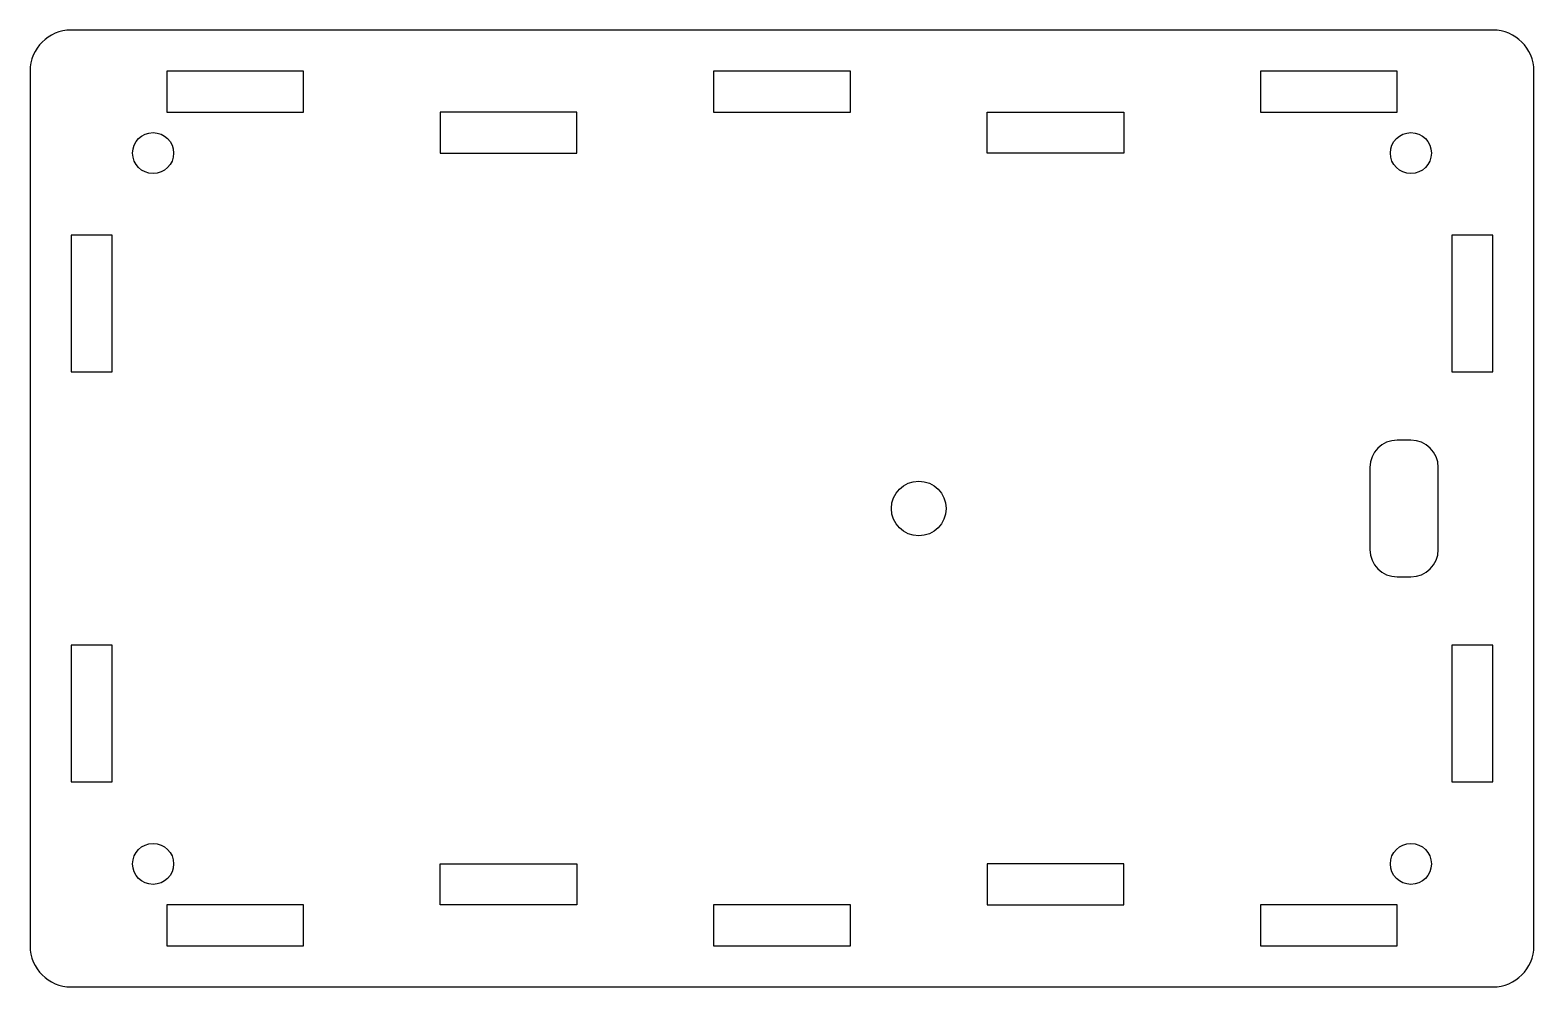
# Model space of a CAD drawing. Header units: millimetres. Extents: x 0 to 110, y 0 to 70.
import ezdxf

# ---------------------------------------------------------------- set-up
doc = ezdxf.new("R2010")
doc.units = ezdxf.units.MM
doc.layers.add('Default', color=18, linetype='Continuous', true_color=0x000000)

msp = doc.modelspace()

# ---------------------------------------------------------------- linework, layer by layer
at = {"layer": 'Default'}
for points in [[(107, 70), (3, 70)], [(0, 67), (0, 3)], [(110, 3), (110, 67)], [(101, 40), (100, 40)], [(98, 38), (98, 32)], [(103, 32), (103, 38)], [(100, 30), (101, 30)], [(3, 0), (107, 0)]]:
    msp.add_lwpolyline(points, dxfattribs=at)
for points in [[(10, 64), (20, 64), (20, 67), (10, 67)], [(50, 64), (60, 64), (60, 67), (50, 67)], [(90, 64), (100, 64), (100, 67), (90, 67)], [(40, 64), (30, 64), (30, 61), (40, 61)], [(70, 64), (80, 64), (80, 61), (70, 61)], [(3, 45), (6, 45), (6, 55), (3, 55)], [(104, 45), (107, 45), (107, 55), (104, 55)], [(3, 15), (6, 15), (6, 25), (3, 25)], [(104, 15), (107, 15), (107, 25), (104, 25)], [(40, 6), (30, 6), (30, 9), (40, 9)], [(70, 6), (80, 6), (80, 9), (70, 9)], [(10, 3), (20, 3), (20, 6), (10, 6)], [(50, 3), (60, 3), (60, 6), (50, 6)], [(90, 3), (100, 3), (100, 6), (90, 6)]]:
    msp.add_lwpolyline(points, close=True, dxfattribs=at)
for centre, radius in [((9, 61, -23), 1.5), ((101, 61, -23), 1.5), ((65, 35, -23), 2), ((9, 9, -23), 1.5), ((101, 9, -23), 1.5)]:
    msp.add_circle(centre, radius, dxfattribs=at)
for centre, radius, start, end in [((3, 67, -23), 3, 90, 180), ((107, 67, -23), 3, 0, 90), ((100, 38, -23), 2, 90, 180), ((101, 38, -23), 2, 0, 90), ((100, 32, -23), 2, 180, 270), ((101, 32, -23), 2, 270, 0), ((3, 3, -23), 3, 180, 270), ((107, 3, -23), 3, 270, 0)]:
    msp.add_arc(centre, radius, start, end, dxfattribs=at)

doc.saveas('drawing.dxf')
